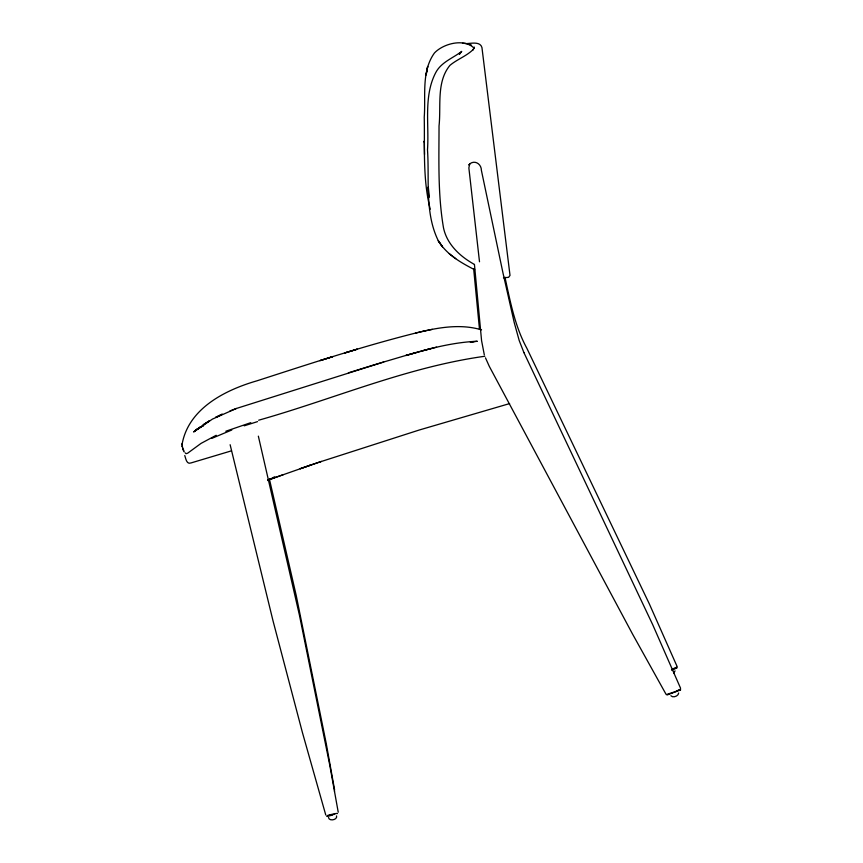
<?xml version="1.0" encoding="UTF-8"?>
<svg xmlns="http://www.w3.org/2000/svg" width="863" height="863" viewBox="0 0 863 863"><rect width="100%" height="100%" fill="white"/><g stroke="black" fill="none" stroke-linecap="round" stroke-linejoin="round"><path stroke-width="1.29" d="M184.197 451.953L182.104 445.869M182.061 444.488C188.307 408.501 225.2 389.968 257.034 380.799C309.547 363.841 362.029 346.516 415.588 333.064C436.98 327.757 459.86 323.366 481.532 329.86M675.039 670.842L673.723 673.334M678.652 693C678.642 696.085 672.838 698.221 670.885 695.718M474.089 47.897L474.294 47.314L473.809 48.706L474.111 47.195L474.219 48.048M334.52 791.36L334.466 790.821M474.014 48.123L472.6 50.108L473.01 49.687C466.279 56.224 457.066 59.353 449.936 65.361C436.214 82.039 441.209 106.009 439.03 126.009C438.997 159.946 437.735 194.229 443.496 227.81C446.926 244.326 460.022 256.408 474.186 264.305M459.968 53.355L459.386 54.261L461.727 51.381C452.87 58.22 441.176 62.147 435.707 72.675C423.409 96.203 429.245 124.401 427.498 149.849C429.526 180 424.542 212.859 438.339 240.82C446.549 254.499 460.918 262.697 474.715 269.774M680.627 689.915L667.142 694.974M674.165 668.372L673.528 668.749M200.453 426.71L193.614 431.964L212.427 419.105L236.365 408.479L383.711 361.996L372.136 365.481M194.995 430.788L199.731 427.541L194.995 430.788L196.462 429.731M327.045 816.527L332.384 815.071M200.723 427.056L203.582 425.535M274.639 476.786L267.606 480.562M201.651 426.559L203.506 425.578M216.203 435.286L201.068 443.377L187.659 453.194L185.998 453.701L185.265 452.913M211.953 438.318L231.78 430.001M676.096 691.339L676.98 690.972M671.63 669.645L677.142 666.97M671.802 670.249L677.024 667.854L675.211 668.199M229.99 410.907L236.365 408.479M225.804 431.241L250.777 422.676M267.735 480.173L283.301 474.661M267.627 480.216L274.423 477.8L272.449 478.49M274.175 477.886L311.651 464.758M321.424 461.414L300.151 468.728M300.367 468.652L311.467 464.823M309.968 465.33L320.119 461.878M319.957 461.932L419.148 430.044L509.602 403.593M337.498 813.572C338.695 812.655 325.729 815.557 326.915 815.945M244.186 425.826L257.541 421.619M671.533 692.935L672.601 692.601M319.903 360.68L332.816 356.646L320.453 360.475M348.425 372.816L372.082 365.502M258.652 420.216C333.905 398.954 407.023 367.055 484.833 356.257M231.467 450.842L191.014 462.935C186.527 464.855 185.739 458.231 184.768 455.545M383.895 361.921C414.499 353.064 445.179 342.654 477.293 341.263L470.313 342.201M678.383 690.422L680.303 689.915M416.203 352.557L405.869 355.491L431.058 348.533L423.399 350.572M328.997 815.47L329.936 815.233M429.515 348.932L436.549 347.163M415.588 333.064L424.661 330.971M422.978 331.37L432.341 329.353M332.352 814.704L334.693 814.294M470.669 342.126L474.154 341.532M465.988 43.614C470.95 43.56 480.141 41.079 481.942 47.497L510.011 275.416L508.598 277.325L503.474 277.832M473.755 47.821C463.679 38.274 443.334 43.582 434.467 52.956C421.176 71.295 425.847 95.879 424.24 117.077C424.876 147.756 422.611 179.213 430.249 209.213M680.583 689.073L675.88 691.457L666.236 694.596M465.891 43.463L462.503 43.301M467.444 43.679L471.543 45.178M449.299 253.722L455.75 258.673M665.805 693.852L632.59 634.143L489.289 366.333L485.47 357.843M523.873 352.536L652.698 624.672L680.594 688.275M182.589 448.652L183.539 450.745M676.991 666.247L649.289 603.809L526.818 348.188C514.833 326.192 510.249 301.327 504.931 277.142M523.917 352.611L519.224 340.605L514.208 322.492L502.892 272.579L481.381 170.302C481.435 164.229 475.06 159.644 469.72 163.894L468.868 167.907L479.504 261.78M325.761 814.996L302.46 732.676L273.01 620.799L230.13 444.715M484.316 354.844L481.576 340.637L474.445 264.456M336.57 815.913C337.767 819.882 329.051 821.652 328.49 817.509M269.385 478.954L296.214 595.459L326.279 743.701L334.617 790.012M258.35 436.149L299.45 615.254L329.806 765.362L338.231 812.202M479.504 329.461L473.658 268.738M428.339 187.39L428.889 197.433L428.328 186.883M424.294 142.222L424.262 141.047L424.531 154.455M182.071 443.593L182.093 446.764M426.7 71.618L426.106 74.984L427.67 66.462L426.7 71.618M469.332 164.606L469.03 165.157L469.72 163.894L469.332 164.606M209.267 420.939L203.204 424.779L209.267 420.939M201.866 426.408L197.12 429.224L201.866 426.408M222.147 414.229L215.75 417.336L222.147 414.229M357.12 349.213L344.855 352.945L357.055 349.256M442.439 246.721L438.339 240.82L442.439 246.721"/></g></svg>
